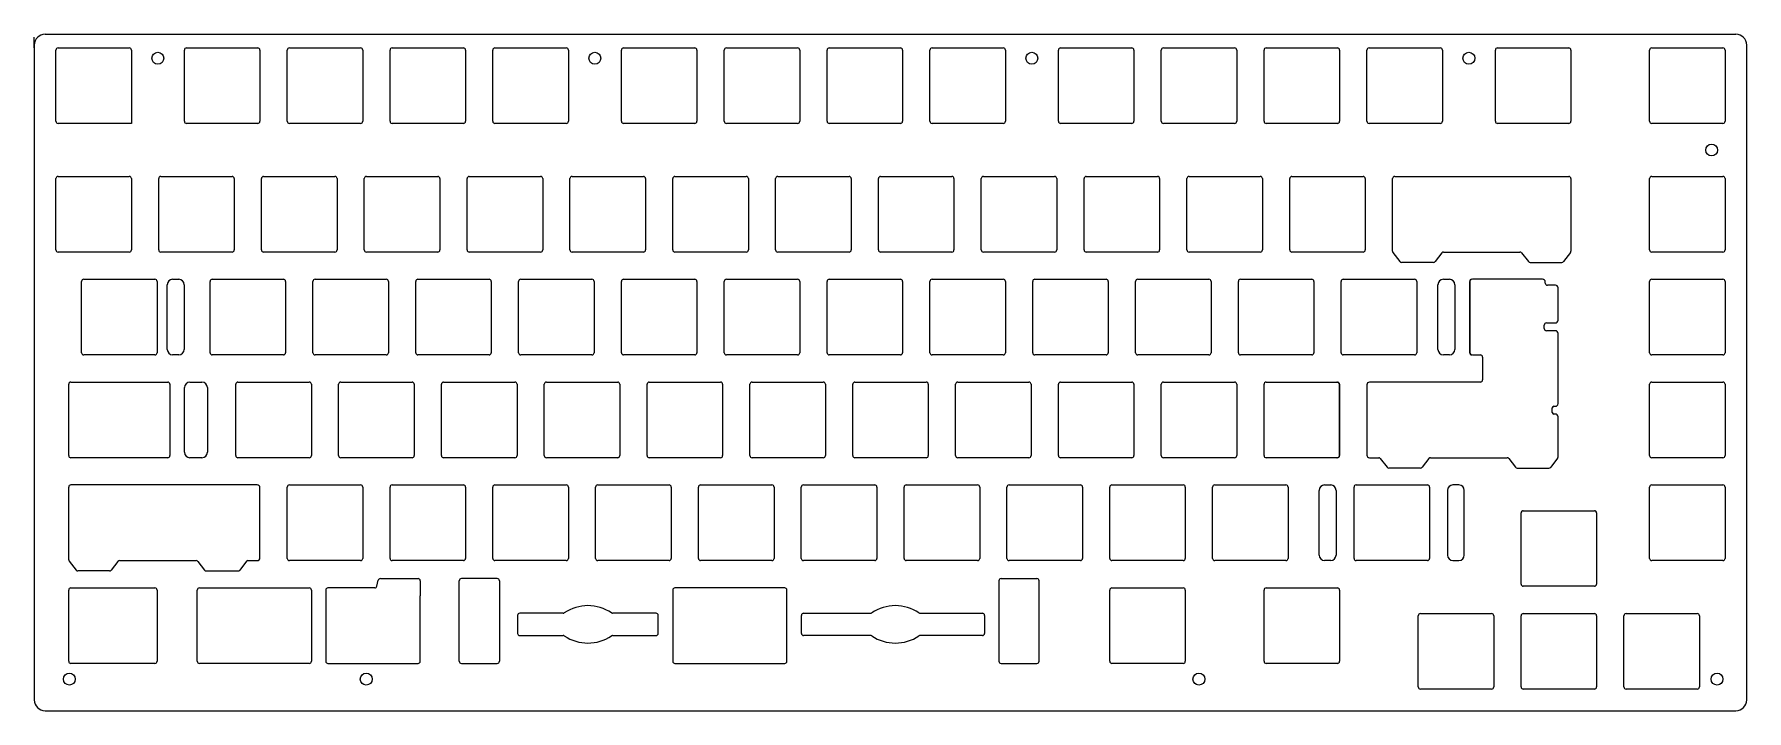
# Model space of a CAD drawing. Header units: millimetres. Extents: x 20 to 337, y 13 to 138.
import ezdxf

# ---------------------------------------------------------------- set-up
doc = ezdxf.new("R2010")
doc.units = ezdxf.units.MM
doc.header["$MEASUREMENT"] = 0

msp = doc.modelspace()

# ---------------------------------------------------------------- linework, layer by layer
for p, q in [((19.64, 135.59), (19.64, 137.59)), ((21.64, 138.12), (334.91, 138.12)), ((24.04, 135.59), (37.24, 135.59)), ((271.29, 97.92), (271.29, 111.38)), ((271.69, 111.78), (303.94, 111.78)), ((304.34, 111.38), (304.34, 97.92)), ((19.64, 104.78), (19.64, 14.82)), ((285.58, 92.23), (285.58, 79.23)), ((299.08, 92.73), (286.08, 92.73)), ((299.58, 92.04), (299.58, 92.23)), ((301.46, 91.64), (299.98, 91.64)), ((301.96, 85.14), (301.96, 91.14)), ((299.4, 83.6), (299.4, 84.24)), ((299.8, 84.64), (301.46, 84.64)), ((301.46, 83.2), (299.8, 83.2)), ((301.96, 69.7), (301.96, 82.7)), ((286.08, 78.73), (287.56, 78.73)), ((287.96, 78.33), (287.96, 74.08)), ((261.48, 60.18), (261.48, 73.18)), ((266.53, 73.18), (266.53, 60.18)), ((287.56, 73.68), (267.03, 73.68)), ((300.87, 68.06), (300.87, 68.9)), ((301.17, 69.2), (301.46, 69.2)), ((301.46, 67.76), (301.17, 67.76)), ((301.96, 59.82), (301.96, 67.26)), ((267.03, 59.68), (268.76, 59.68)), ((26.02, 40.76), (26.02, 54.23)), ((51.48, 54.63), (26.42, 54.63)), ((60.95, 54.63), (51.48, 54.63)), ((61.45, 41.13), (61.45, 54.13)), ((59.22, 40.63), (60.95, 40.63)), ((83.1, 35.88), (83.37, 37)), ((83.76, 37.3), (90.76, 37.3)), ((91.16, 36.9), (91.16, 34.11)), ((98.37, 21.98), (98.37, 36.9)), ((105.82, 36.9), (105.82, 21.98)), ((198.35, 36.9), (198.35, 21.98)), ((205.79, 21.98), (205.79, 36.9)), ((109.18, 30.48), (109.18, 27.15)), ((117.62, 30.88), (109.58, 30.88)), ((134.84, 30.88), (126.8, 30.88)), ((135.24, 27.15), (135.24, 30.48)), ((161.78, 27.15), (161.78, 30.48)), ((162.18, 30.88), (174.58, 30.88)), ((183.76, 30.88), (195.31, 30.88)), ((195.71, 30.48), (195.71, 27.15)), ((109.58, 26.75), (117.62, 26.75)), ((126.8, 26.75), (134.84, 26.75)), ((174.58, 26.75), (162.18, 26.75)), ((195.31, 26.75), (183.76, 26.75)), ((83.02, 21.58), (83.02, 21.58)), ((83.02, 21.58), (90.76, 21.58))]:
    msp.add_line(p, q)
at = {"linetype": 'Continuous'}
for p, q in [((19.64, 136.12), (19.64, 14.82)), ((19.64, 135.59), (19.64, 104.78)), ((336.91, 14.82), (336.91, 136.12)), ((336.91, 128.59), (336.91, 135.59)), ((336.91, 14.82), (336.91, 128.59)), ((21.64, 12.82), (334.91, 12.82)), ((21.64, 12.82), (334.91, 12.82))]:
    msp.add_line(p, q, dxfattribs=at)
at = {"color": 0}
for p, q in [((23.64, 121.99), (23.64, 135.19)), ((37.64, 135.19), (37.64, 121.59)), ((47.45, 121.99), (47.45, 135.19)), ((47.85, 135.59), (61.05, 135.59)), ((61.45, 135.19), (61.45, 121.99)), ((66.5, 121.99), (66.5, 135.19)), ((66.9, 135.59), (80.1, 135.59)), ((80.5, 135.19), (80.5, 121.99)), ((85.55, 121.99), (85.55, 135.19)), ((85.95, 135.59), (99.15, 135.59)), ((99.55, 135.19), (99.55, 121.99)), ((104.6, 121.99), (104.6, 135.19)), ((105, 135.59), (118.2, 135.59)), ((118.6, 135.19), (118.6, 121.99)), ((128.42, 121.99), (128.42, 135.19)), ((128.82, 135.59), (142.01, 135.59)), ((142.41, 135.19), (142.41, 121.99)), ((147.47, 121.99), (147.47, 135.19)), ((147.87, 135.59), (161.06, 135.59)), ((161.46, 135.19), (161.46, 121.99)), ((166.52, 121.99), (166.52, 135.19)), ((166.92, 135.59), (180.11, 135.59)), ((180.51, 135.19), (180.51, 121.99)), ((185.57, 121.99), (185.57, 135.19)), ((185.97, 135.59), (199.16, 135.59)), ((199.56, 135.19), (199.56, 121.99)), ((209.38, 121.99), (209.38, 135.19)), ((209.78, 135.59), (222.98, 135.59)), ((223.38, 135.19), (223.38, 121.99)), ((228.43, 121.99), (228.43, 135.19)), ((228.83, 135.59), (242.03, 135.59)), ((242.43, 135.19), (242.43, 121.99)), ((247.48, 121.99), (247.48, 135.19)), ((247.88, 135.59), (261.08, 135.59)), ((261.48, 135.19), (261.48, 121.99)), ((266.53, 121.99), (266.53, 135.19)), ((266.93, 135.59), (280.13, 135.59)), ((280.53, 135.19), (280.53, 121.99)), ((290.34, 121.99), (290.34, 135.19)), ((290.74, 135.59), (303.94, 135.59)), ((304.34, 135.19), (304.34, 121.99)), ((318.92, 121.99), (318.92, 135.19)), ((319.32, 135.59), (332.51, 135.59)), ((332.91, 135.19), (332.91, 121.99)), ((37.64, 121.59), (24.04, 121.59)), ((61.05, 121.59), (47.85, 121.59)), ((80.1, 121.59), (66.9, 121.59)), ((99.15, 121.59), (85.95, 121.59)), ((118.2, 121.59), (105, 121.59)), ((142.01, 121.59), (128.82, 121.59)), ((161.06, 121.59), (147.87, 121.59)), ((180.11, 121.59), (166.92, 121.59)), ((199.16, 121.59), (185.97, 121.59)), ((222.98, 121.59), (209.78, 121.59)), ((242.03, 121.59), (228.83, 121.59)), ((261.08, 121.59), (247.88, 121.59)), ((280.13, 121.59), (266.93, 121.59)), ((303.94, 121.59), (290.74, 121.59)), ((332.51, 121.59), (319.32, 121.59)), ((23.64, 98.18), (23.64, 111.38)), ((24.04, 111.78), (37.24, 111.78)), ((37.64, 111.38), (37.64, 98.18)), ((42.69, 98.18), (42.69, 111.38)), ((43.09, 111.78), (56.29, 111.78)), ((56.69, 111.38), (56.69, 98.18)), ((61.74, 98.18), (61.74, 111.38)), ((62.14, 111.78), (75.34, 111.78)), ((75.74, 111.38), (75.74, 98.18)), ((80.79, 98.18), (80.79, 111.38)), ((81.19, 111.78), (94.39, 111.78)), ((94.79, 111.38), (94.79, 98.18)), ((99.84, 98.18), (99.84, 111.38)), ((100.24, 111.78), (113.44, 111.78)), ((113.84, 111.38), (113.84, 98.18)), ((118.89, 98.18), (118.89, 111.38)), ((119.29, 111.78), (132.49, 111.78)), ((132.89, 111.38), (132.89, 98.18)), ((137.94, 98.18), (137.94, 111.38)), ((138.34, 111.78), (151.54, 111.78)), ((151.94, 111.38), (151.94, 98.18)), ((156.99, 98.18), (156.99, 111.38)), ((157.39, 111.78), (170.59, 111.78)), ((170.99, 111.38), (170.99, 98.18)), ((176.04, 98.18), (176.04, 111.38)), ((176.44, 111.78), (189.64, 111.78)), ((190.04, 111.38), (190.04, 98.18)), ((195.09, 98.18), (195.09, 111.38)), ((195.49, 111.78), (208.69, 111.78)), ((209.09, 111.38), (209.09, 98.18)), ((214.14, 98.18), (214.14, 111.38)), ((214.54, 111.78), (227.74, 111.78)), ((228.14, 111.38), (228.14, 98.18)), ((233.19, 98.18), (233.19, 111.38)), ((233.59, 111.78), (246.79, 111.78)), ((247.19, 111.38), (247.19, 98.18)), ((252.24, 98.18), (252.24, 111.38)), ((252.64, 111.78), (265.84, 111.78)), ((266.24, 111.38), (266.24, 98.18)), ((318.92, 98.18), (318.92, 111.38)), ((319.32, 111.78), (332.51, 111.78)), ((332.91, 111.38), (332.91, 98.18)), ((37.24, 97.78), (24.04, 97.78)), ((56.29, 97.78), (43.09, 97.78)), ((75.34, 97.78), (62.14, 97.78)), ((94.39, 97.78), (81.19, 97.78)), ((113.44, 97.78), (100.24, 97.78)), ((132.49, 97.78), (119.29, 97.78)), ((151.54, 97.78), (138.34, 97.78)), ((170.59, 97.78), (157.39, 97.78)), ((189.64, 97.78), (176.44, 97.78)), ((208.69, 97.78), (195.49, 97.78)), ((227.74, 97.78), (214.54, 97.78)), ((246.79, 97.78), (233.59, 97.78)), ((265.84, 97.78), (252.64, 97.78)), ((271.37, 97.67), (272.66, 96.01)), ((278.86, 95.86), (272.97, 95.86)), ((280.42, 97.62), (279.17, 96.01)), ((280.74, 97.78), (294.89, 97.78)), ((295.21, 97.62), (296.46, 96.01)), ((296.77, 95.86), (302.66, 95.86)), ((304.26, 97.67), (302.97, 96.01)), ((332.51, 97.78), (319.32, 97.78)), ((28.4, 79.13), (28.4, 92.33)), ((28.8, 92.73), (42, 92.73)), ((42.4, 92.33), (42.4, 79.13)), ((45.28, 92.73), (46.42, 92.73)), ((52.22, 79.13), (52.22, 92.33)), ((52.62, 92.73), (65.81, 92.73)), ((66.21, 92.33), (66.21, 79.13)), ((71.27, 79.13), (71.27, 92.33)), ((71.67, 92.73), (84.86, 92.73)), ((85.26, 92.33), (85.26, 79.13)), ((90.32, 79.13), (90.32, 92.33)), ((90.72, 92.73), (103.91, 92.73)), ((104.31, 92.33), (104.31, 79.13)), ((109.37, 79.13), (109.37, 92.33)), ((109.77, 92.73), (122.96, 92.73)), ((123.36, 92.33), (123.36, 79.13)), ((128.42, 79.13), (128.42, 92.33)), ((128.82, 92.73), (142.01, 92.73)), ((142.41, 92.33), (142.41, 79.13)), ((147.47, 79.13), (147.47, 92.33)), ((147.87, 92.73), (161.06, 92.73)), ((161.46, 92.33), (161.46, 79.13)), ((166.52, 79.13), (166.52, 92.33)), ((166.92, 92.73), (180.11, 92.73)), ((180.51, 92.33), (180.51, 79.13)), ((185.57, 79.13), (185.57, 92.33)), ((185.97, 92.73), (199.16, 92.73)), ((199.56, 92.33), (199.56, 79.13)), ((204.62, 79.13), (204.62, 92.33)), ((205.02, 92.73), (218.21, 92.73)), ((218.61, 92.33), (218.61, 79.13)), ((223.67, 79.13), (223.67, 92.33)), ((224.07, 92.73), (237.26, 92.73)), ((237.66, 92.33), (237.66, 79.13)), ((242.72, 79.13), (242.72, 92.33)), ((243.12, 92.73), (256.31, 92.73)), ((256.71, 92.33), (256.71, 79.13)), ((261.77, 79.13), (261.77, 92.33)), ((262.17, 92.73), (275.36, 92.73)), ((275.76, 92.33), (275.76, 79.13)), ((280.71, 92.73), (281.84, 92.73)), ((285.58, 79.13), (285.58, 92.33)), ((318.92, 79.13), (318.92, 92.33)), ((319.32, 92.73), (332.51, 92.73)), ((332.91, 92.33), (332.91, 79.13)), ((44.28, 79.73), (44.28, 91.73)), ((47.42, 91.73), (47.42, 79.73)), ((279.71, 79.73), (279.71, 91.73)), ((282.84, 91.73), (282.84, 79.73)), ((42, 78.73), (28.8, 78.73)), ((46.42, 78.73), (45.28, 78.73)), ((65.81, 78.73), (52.62, 78.73)), ((84.86, 78.73), (71.67, 78.73)), ((103.91, 78.73), (90.72, 78.73)), ((122.96, 78.73), (109.77, 78.73)), ((142.01, 78.73), (128.82, 78.73)), ((161.06, 78.73), (147.87, 78.73)), ((180.11, 78.73), (166.92, 78.73)), ((199.16, 78.73), (185.97, 78.73)), ((218.21, 78.73), (205.02, 78.73)), ((237.26, 78.73), (224.07, 78.73)), ((256.31, 78.73), (243.12, 78.73)), ((275.36, 78.73), (262.17, 78.73)), ((281.84, 78.73), (280.71, 78.73)), ((332.51, 78.73), (319.32, 78.73)), ((26.02, 60.08), (26.02, 73.28)), ((26.42, 73.68), (44.38, 73.68)), ((44.78, 73.28), (44.78, 60.08)), ((48.47, 73.68), (50.71, 73.68)), ((56.98, 60.08), (56.98, 73.28)), ((57.38, 73.68), (70.58, 73.68)), ((70.98, 73.28), (70.98, 60.08)), ((76.03, 60.08), (76.03, 73.28)), ((76.43, 73.68), (89.63, 73.68)), ((90.03, 73.28), (90.03, 60.08)), ((95.08, 60.08), (95.08, 73.28)), ((95.48, 73.68), (108.68, 73.68)), ((109.08, 73.28), (109.08, 60.08)), ((114.13, 60.08), (114.13, 73.28)), ((114.53, 73.68), (127.73, 73.68)), ((128.13, 73.28), (128.13, 60.08)), ((133.18, 60.08), (133.18, 73.28)), ((133.58, 73.68), (146.78, 73.68)), ((147.18, 73.28), (147.18, 60.08)), ((152.23, 60.08), (152.23, 73.28)), ((152.63, 73.68), (165.83, 73.68)), ((166.23, 73.28), (166.23, 60.08)), ((171.28, 60.08), (171.28, 73.28)), ((171.68, 73.68), (184.88, 73.68)), ((185.28, 73.28), (185.28, 60.08)), ((190.33, 60.08), (190.33, 73.28)), ((190.73, 73.68), (203.93, 73.68)), ((204.33, 73.28), (204.33, 60.08)), ((209.38, 60.08), (209.38, 73.28)), ((209.78, 73.68), (222.98, 73.68)), ((223.38, 73.28), (223.38, 60.08)), ((228.43, 60.08), (228.43, 73.28)), ((228.83, 73.68), (242.03, 73.68)), ((242.43, 73.28), (242.43, 60.08)), ((247.48, 60.08), (247.48, 73.28)), ((247.88, 73.68), (261.08, 73.68)), ((261.48, 73.28), (261.48, 60.08)), ((318.92, 60.08), (318.92, 73.28)), ((319.32, 73.68), (332.51, 73.68)), ((332.91, 73.28), (332.91, 60.08)), ((47.47, 60.68), (47.47, 72.68)), ((51.71, 72.68), (51.71, 60.68)), ((44.38, 59.68), (26.42, 59.68)), ((50.71, 59.68), (48.47, 59.68)), ((70.58, 59.68), (57.38, 59.68)), ((89.63, 59.68), (76.43, 59.68)), ((108.68, 59.68), (95.48, 59.68)), ((127.73, 59.68), (114.53, 59.68)), ((146.78, 59.68), (133.58, 59.68)), ((165.83, 59.68), (152.63, 59.68)), ((184.88, 59.68), (171.68, 59.68)), ((203.93, 59.68), (190.73, 59.68)), ((222.98, 59.68), (209.78, 59.68)), ((242.03, 59.68), (228.83, 59.68)), ((261.08, 59.68), (247.88, 59.68)), ((269, 59.56), (270.27, 57.91)), ((276.47, 57.76), (270.59, 57.76)), ((278.04, 59.52), (276.79, 57.91)), ((278.35, 59.68), (292.51, 59.68)), ((292.83, 59.52), (294.07, 57.91)), ((294.39, 57.76), (300.27, 57.76)), ((301.87, 59.57), (300.59, 57.91)), ((332.51, 59.68), (319.32, 59.68)), ((66.5, 41.03), (66.5, 54.23)), ((66.9, 54.63), (80.1, 54.63)), ((80.5, 54.23), (80.5, 41.03)), ((85.55, 41.03), (85.55, 54.23)), ((85.95, 54.63), (99.15, 54.63)), ((99.55, 54.23), (99.55, 41.03)), ((104.6, 41.03), (104.6, 54.23)), ((105, 54.63), (118.2, 54.63)), ((118.6, 54.23), (118.6, 41.03)), ((123.65, 41.03), (123.65, 54.23)), ((124.05, 54.63), (137.25, 54.63)), ((137.65, 54.23), (137.65, 41.03)), ((142.7, 41.03), (142.7, 54.23)), ((143.1, 54.63), (156.3, 54.63)), ((156.7, 54.23), (156.7, 41.03)), ((161.75, 41.03), (161.75, 54.23)), ((162.15, 54.63), (175.35, 54.63)), ((175.75, 54.23), (175.75, 41.03)), ((180.8, 41.03), (180.8, 54.23)), ((181.2, 54.63), (194.4, 54.63)), ((194.8, 54.23), (194.8, 41.03)), ((199.85, 41.03), (199.85, 54.23)), ((200.25, 54.63), (213.45, 54.63)), ((213.85, 54.23), (213.85, 41.03)), ((218.9, 41.03), (218.9, 54.23)), ((219.3, 54.63), (232.5, 54.63)), ((232.9, 54.23), (232.9, 41.03)), ((237.95, 41.03), (237.95, 54.23)), ((238.35, 54.63), (251.55, 54.63)), ((251.95, 54.23), (251.95, 41.03)), ((258.7, 54.63), (259.83, 54.63)), ((264.15, 41.03), (264.15, 54.23)), ((264.55, 54.63), (277.75, 54.63)), ((278.15, 54.23), (278.15, 41.03)), ((283.59, 54.63), (282.46, 54.63)), ((318.92, 41.03), (318.92, 54.23)), ((319.32, 54.63), (332.51, 54.63)), ((332.91, 54.23), (332.91, 41.03)), ((257.7, 41.63), (257.7, 53.63)), ((260.83, 53.63), (260.83, 41.63)), ((281.46, 53.63), (281.46, 41.63)), ((284.59, 41.63), (284.59, 53.63)), ((295.1, 36.27), (295.1, 49.47)), ((295.5, 49.87), (308.7, 49.87)), ((309.1, 49.47), (309.1, 36.27)), ((26.1, 40.52), (27.39, 38.86)), ((33.59, 38.71), (27.7, 38.71)), ((35.15, 40.47), (33.9, 38.86)), ((35.47, 40.63), (49.62, 40.63)), ((49.94, 40.47), (51.19, 38.86)), ((51.5, 38.71), (57.39, 38.71)), ((58.98, 40.51), (57.7, 38.86)), ((80.1, 40.63), (66.9, 40.63)), ((99.15, 40.63), (85.95, 40.63)), ((118.2, 40.63), (105, 40.63)), ((137.25, 40.63), (124.05, 40.63)), ((156.3, 40.63), (143.1, 40.63)), ((175.35, 40.63), (162.15, 40.63)), ((194.4, 40.63), (181.2, 40.63)), ((213.45, 40.63), (200.25, 40.63)), ((232.5, 40.63), (219.3, 40.63)), ((251.55, 40.63), (238.35, 40.63)), ((259.83, 40.63), (258.7, 40.63)), ((277.75, 40.63), (264.55, 40.63)), ((282.46, 40.63), (283.59, 40.63)), ((332.51, 40.63), (319.32, 40.63)), ((26.02, 21.98), (26.02, 35.18)), ((26.42, 35.58), (42, 35.58)), ((42.4, 35.18), (42.4, 21.98)), ((49.83, 21.98), (49.83, 35.18)), ((50.23, 35.58), (70.58, 35.58)), ((70.98, 35.18), (70.98, 21.98)), ((73.65, 35.18), (73.65, 21.98)), ((82.71, 35.58), (74.05, 35.58)), ((105.42, 37.3), (98.77, 37.3)), ((137.94, 35.18), (137.94, 21.98)), ((158.68, 35.58), (138.34, 35.58)), ((159.08, 21.98), (159.08, 35.18)), ((198.75, 37.3), (205.39, 37.3)), ((218.9, 21.98), (218.9, 35.18)), ((219.3, 35.58), (232.5, 35.58)), ((232.9, 35.18), (232.9, 21.98)), ((247.48, 21.98), (247.48, 35.18)), ((247.88, 35.58), (261.08, 35.58)), ((261.48, 35.18), (261.48, 21.98)), ((308.7, 35.87), (295.5, 35.87)), ((91.16, 21.98), (91.16, 34.11)), ((276.05, 17.22), (276.05, 30.42)), ((276.45, 30.82), (289.65, 30.82)), ((290.05, 30.42), (290.05, 17.22)), ((295.1, 17.22), (295.1, 30.42)), ((295.5, 30.82), (308.7, 30.82)), ((309.1, 30.42), (309.1, 17.22)), ((314.15, 17.22), (314.15, 30.42)), ((314.55, 30.82), (327.75, 30.82)), ((328.15, 30.42), (328.15, 17.22)), ((42, 21.58), (26.42, 21.58)), ((70.58, 21.58), (50.23, 21.58)), ((74.05, 21.58), (83.02, 21.58)), ((98.77, 21.58), (105.42, 21.58)), ((138.34, 21.58), (158.68, 21.58)), ((198.75, 21.58), (205.39, 21.58)), ((232.5, 21.58), (219.3, 21.58)), ((261.08, 21.58), (247.88, 21.58)), ((289.65, 16.82), (276.45, 16.82)), ((308.7, 16.82), (295.5, 16.82)), ((327.75, 16.82), (314.55, 16.82))]:
    msp.add_line(p, q, dxfattribs=at)
for centre in [(42.54, 133.67), (123.5, 133.67), (204.46, 133.67), (285.43, 133.67), (330.41, 116.67), (26.14, 18.67), (81.14, 18.67), (235.41, 18.67), (331.41, 18.67)]:
    msp.add_circle(centre, 1.1)
for centre, radius, start, end in [((21.64, 136.12), 2, 90, 180), ((334.91, 136.12), 2, 0, 90), ((24.04, 135.19), 0.4, 90, 180), ((37.24, 135.19), 0.4, 0, 90), ((271.69, 111.38), 0.4, 90, 180), ((303.94, 111.38), 0.4, 0, 90), ((271.69, 97.92), 0.4, 180, 217.7546), ((303.94, 97.92), 0.4, 322.2454, 0), ((286.08, 92.23), 0.5, 90, 180), ((299.08, 92.23), 0.5, 0, 90), ((299.98, 92.04), 0.4, 180, 270), ((301.46, 91.14), 0.5, 0, 90), ((299.8, 84.24), 0.4, 90, 180), ((299.8, 83.6), 0.4, 180, 270), ((301.46, 85.14), 0.5, 270, 0), ((301.46, 82.7), 0.5, 0, 90), ((286.08, 79.23), 0.5, 180, 270), ((287.56, 78.33), 0.4, 0, 90), ((260.98, 73.18), 0.5, 0, 90), ((267.03, 73.18), 0.5, 90, 180), ((287.56, 74.08), 0.4, 270.0012, 0), ((301.17, 68.9), 0.3, 90, 180), ((301.17, 68.06), 0.3, 180, 270), ((301.46, 69.7), 0.5, 270, 0), ((301.46, 67.26), 0.5, 0, 90), ((260.98, 60.18), 0.5, 270, 0), ((267.03, 60.18), 0.5, 180, 270), ((268.76, 59.38), 0.3, 37.7546, 90), ((301.56, 59.82), 0.4, 322.2454, 0), ((26.42, 54.23), 0.4, 90, 180), ((60.95, 54.13), 0.5, 0, 90), ((26.42, 40.76), 0.4, 180, 217.7546), ((59.22, 40.33), 0.3, 90, 142.2454), ((60.95, 41.13), 0.5, 270, 0), ((82.71, 35.98), 0.4, 270, 346.221), ((83.76, 36.9), 0.4, 90, 166.221), ((90.76, 36.9), 0.4, 0, 90), ((98.77, 36.9), 0.4, 90, 180), ((105.42, 36.9), 0.4, 0, 90), ((198.75, 36.9), 0.4, 90, 180), ((205.39, 36.9), 0.4, 0, 90), ((122.21, 24.47), 7.81, 56.0303, 123.9697), ((179.17, 24.47), 7.81, 56.0303, 123.9697), ((109.58, 30.48), 0.4, 90, 180), ((117.62, 31.28), 0.4, 270, 303.9697), ((126.8, 31.28), 0.4, 236.0303, 270), ((134.84, 30.48), 0.4, 0, 90), ((162.18, 30.48), 0.4, 90, 180), ((174.58, 31.28), 0.4, 270, 303.9697), ((183.76, 31.28), 0.4, 236.0303, 270), ((195.31, 30.48), 0.4, 0, 90), ((109.58, 27.15), 0.4, 180, 270), ((117.62, 26.35), 0.4, 56.0303, 90), ((122.21, 33.16), 7.81, 236.0303, 303.9697), ((126.8, 26.35), 0.4, 90, 123.9697), ((134.84, 27.15), 0.4, 270, 0), ((162.18, 27.15), 0.4, 180, 270), ((174.58, 26.35), 0.4, 56.0303, 90), ((179.17, 33.16), 7.81, 236.0303, 303.9697), ((183.76, 26.35), 0.4, 90, 123.9697), ((195.31, 27.15), 0.4, 270, 0), ((90.76, 21.98), 0.4, 270, 0), ((98.77, 21.98), 0.4, 180, 270), ((105.42, 21.98), 0.4, 270, 0), ((198.75, 21.98), 0.4, 180, 270), ((205.39, 21.98), 0.4, 270, 0)]:
    msp.add_arc(centre, radius, start, end)
for centre, radius, start, end in [((47.85, 135.19), 0.4, 90, 180), ((61.05, 135.19), 0.4, 0, 90), ((66.9, 135.19), 0.4, 90, 180), ((80.1, 135.19), 0.4, 0, 90), ((85.95, 135.19), 0.4, 90, 180), ((99.15, 135.19), 0.4, 0, 90), ((105, 135.19), 0.4, 90, 180), ((118.2, 135.19), 0.4, 0, 90), ((128.82, 135.19), 0.4, 90, 180), ((142.01, 135.19), 0.4, 0, 90), ((147.87, 135.19), 0.4, 90, 180), ((161.06, 135.19), 0.4, 0, 90), ((166.92, 135.19), 0.4, 90, 180), ((180.11, 135.19), 0.4, 0, 90), ((185.97, 135.19), 0.4, 90, 180), ((199.16, 135.19), 0.4, 0, 90), ((209.78, 135.19), 0.4, 90, 180), ((222.98, 135.19), 0.4, 0, 90), ((228.83, 135.19), 0.4, 90, 180), ((242.03, 135.19), 0.4, 0, 90), ((247.88, 135.19), 0.4, 90, 180), ((261.08, 135.19), 0.4, 0, 90), ((266.93, 135.19), 0.4, 90, 180), ((280.13, 135.19), 0.4, 0, 90), ((290.74, 135.19), 0.4, 90, 180), ((303.94, 135.19), 0.4, 0, 90), ((319.32, 135.19), 0.4, 90, 180), ((332.51, 135.19), 0.4, 0, 90), ((24.04, 121.99), 0.4, 180, 270), ((47.85, 121.99), 0.4, 180, 270), ((61.05, 121.99), 0.4, 270, 0), ((66.9, 121.99), 0.4, 180, 270), ((80.1, 121.99), 0.4, 270, 0), ((85.95, 121.99), 0.4, 180, 270), ((99.15, 121.99), 0.4, 270, 0), ((105, 121.99), 0.4, 180, 270), ((118.2, 121.99), 0.4, 270, 0), ((128.82, 121.99), 0.4, 180, 270), ((142.01, 121.99), 0.4, 270, 0), ((147.87, 121.99), 0.4, 180, 270), ((161.06, 121.99), 0.4, 270, 0), ((166.92, 121.99), 0.4, 180, 270), ((180.11, 121.99), 0.4, 270, 0), ((185.97, 121.99), 0.4, 180, 270), ((199.16, 121.99), 0.4, 270, 0), ((209.78, 121.99), 0.4, 180, 270), ((222.98, 121.99), 0.4, 270, 0), ((228.83, 121.99), 0.4, 180, 270), ((242.03, 121.99), 0.4, 270, 0), ((247.88, 121.99), 0.4, 180, 270), ((261.08, 121.99), 0.4, 270, 0), ((266.93, 121.99), 0.4, 180, 270), ((280.13, 121.99), 0.4, 270, 0), ((290.74, 121.99), 0.4, 180, 270), ((303.94, 121.99), 0.4, 270, 0), ((319.32, 121.99), 0.4, 180, 270), ((332.51, 121.99), 0.4, 270, 0), ((24.04, 111.38), 0.4, 90, 180), ((37.24, 111.38), 0.4, 0, 90), ((43.09, 111.38), 0.4, 90, 180), ((56.29, 111.38), 0.4, 0, 90), ((62.14, 111.38), 0.4, 90, 180), ((75.34, 111.38), 0.4, 0, 90), ((81.19, 111.38), 0.4, 90, 180), ((94.39, 111.38), 0.4, 0, 90), ((100.24, 111.38), 0.4, 90, 180), ((113.44, 111.38), 0.4, 0, 90), ((119.29, 111.38), 0.4, 90, 180), ((132.49, 111.38), 0.4, 0, 90), ((138.34, 111.38), 0.4, 90, 180), ((151.54, 111.38), 0.4, 0, 90), ((157.39, 111.38), 0.4, 90, 180), ((170.59, 111.38), 0.4, 0, 90), ((176.44, 111.38), 0.4, 90, 180), ((189.64, 111.38), 0.4, 0, 90), ((195.49, 111.38), 0.4, 90, 180), ((208.69, 111.38), 0.4, 0, 90), ((214.54, 111.38), 0.4, 90, 180), ((227.74, 111.38), 0.4, 0, 90), ((233.59, 111.38), 0.4, 90, 180), ((246.79, 111.38), 0.4, 0, 90), ((252.64, 111.38), 0.4, 90, 180), ((265.84, 111.38), 0.4, 0, 90), ((319.32, 111.38), 0.4, 90, 180), ((332.51, 111.38), 0.4, 0, 90), ((24.04, 98.18), 0.4, 180, 270), ((37.24, 98.18), 0.4, 270, 0), ((43.09, 98.18), 0.4, 180, 270), ((56.29, 98.18), 0.4, 270, 0), ((62.14, 98.18), 0.4, 180, 270), ((75.34, 98.18), 0.4, 270, 0), ((81.19, 98.18), 0.4, 180, 270), ((94.39, 98.18), 0.4, 270, 0), ((100.24, 98.18), 0.4, 180, 270), ((113.44, 98.18), 0.4, 270, 0), ((119.29, 98.18), 0.4, 180, 270), ((132.49, 98.18), 0.4, 270, 0), ((138.34, 98.18), 0.4, 180, 270), ((151.54, 98.18), 0.4, 270, 0), ((157.39, 98.18), 0.4, 180, 270), ((170.59, 98.18), 0.4, 270, 0), ((176.44, 98.18), 0.4, 180, 270), ((189.64, 98.18), 0.4, 270, 0), ((195.49, 98.18), 0.4, 180, 270), ((208.69, 98.18), 0.4, 270, 0), ((214.54, 98.18), 0.4, 180, 270), ((227.74, 98.18), 0.4, 270, 0), ((233.59, 98.18), 0.4, 180, 270), ((246.79, 98.18), 0.4, 270, 0), ((252.64, 98.18), 0.4, 180, 270), ((265.84, 98.18), 0.4, 270, 0), ((272.97, 96.26), 0.4, 217.7546, 270), ((278.86, 96.26), 0.4, 270, 322.2454), ((280.74, 97.38), 0.4, 90, 142.2454), ((294.89, 97.38), 0.4, 37.7546, 90), ((296.77, 96.26), 0.4, 217.7546, 270), ((302.66, 96.26), 0.4, 270, 322.2454), ((319.32, 98.18), 0.4, 180, 270), ((332.51, 98.18), 0.4, 270, 0), ((28.8, 92.33), 0.4, 90, 180), ((42, 92.33), 0.4, 0, 90), ((45.28, 91.73), 1, 90, 180), ((46.42, 91.73), 1, 0, 90), ((52.62, 92.33), 0.4, 90, 180), ((65.81, 92.33), 0.4, 0, 90), ((71.67, 92.33), 0.4, 90, 180), ((84.86, 92.33), 0.4, 0, 90), ((90.72, 92.33), 0.4, 90, 180), ((103.91, 92.33), 0.4, 0, 90), ((109.77, 92.33), 0.4, 90, 180), ((122.96, 92.33), 0.4, 0, 90), ((128.82, 92.33), 0.4, 90, 180), ((142.01, 92.33), 0.4, 0, 90), ((147.87, 92.33), 0.4, 90, 180), ((161.06, 92.33), 0.4, 0, 90), ((166.92, 92.33), 0.4, 90, 180), ((180.11, 92.33), 0.4, 0, 90), ((185.97, 92.33), 0.4, 90, 180), ((199.16, 92.33), 0.4, 0, 90), ((205.02, 92.33), 0.4, 90, 180), ((218.21, 92.33), 0.4, 0, 90), ((224.07, 92.33), 0.4, 90, 180), ((237.26, 92.33), 0.4, 0, 90), ((243.12, 92.33), 0.4, 90, 180), ((256.31, 92.33), 0.4, 0, 90), ((262.17, 92.33), 0.4, 90, 180), ((275.36, 92.33), 0.4, 0, 90), ((280.71, 91.73), 1, 90, 180), ((281.84, 91.73), 1, 0, 90), ((285.98, 92.33), 0.4, 90, 180), ((319.32, 92.33), 0.4, 90, 180), ((332.51, 92.33), 0.4, 0, 90), ((45.28, 79.73), 1, 180, 270), ((46.42, 79.73), 1, 270, 0), ((280.71, 79.73), 1, 180, 270), ((281.84, 79.73), 1, 270, 0), ((28.8, 79.13), 0.4, 180, 270), ((42, 79.13), 0.4, 270, 0), ((52.62, 79.13), 0.4, 180, 270), ((65.81, 79.13), 0.4, 270, 0), ((71.67, 79.13), 0.4, 180, 270), ((84.86, 79.13), 0.4, 270, 0), ((90.72, 79.13), 0.4, 180, 270), ((103.91, 79.13), 0.4, 270, 0), ((109.77, 79.13), 0.4, 180, 270), ((122.96, 79.13), 0.4, 270, 0), ((128.82, 79.13), 0.4, 180, 270), ((142.01, 79.13), 0.4, 270, 0), ((147.87, 79.13), 0.4, 180, 270), ((161.06, 79.13), 0.4, 270, 0), ((166.92, 79.13), 0.4, 180, 270), ((180.11, 79.13), 0.4, 270, 0), ((185.97, 79.13), 0.4, 180, 270), ((199.16, 79.13), 0.4, 270, 0), ((205.02, 79.13), 0.4, 180, 270), ((218.21, 79.13), 0.4, 270, 0), ((224.07, 79.13), 0.4, 180, 270), ((237.26, 79.13), 0.4, 270, 0), ((243.12, 79.13), 0.4, 180, 270), ((256.31, 79.13), 0.4, 270, 0), ((262.17, 79.13), 0.4, 180, 270), ((275.36, 79.13), 0.4, 270, 0), ((285.98, 79.13), 0.4, 180, 270), ((319.32, 79.13), 0.4, 180, 270), ((332.51, 79.13), 0.4, 270, 0), ((26.42, 73.28), 0.4, 90, 180), ((44.38, 73.28), 0.4, 0, 90), ((48.47, 72.68), 1, 90, 180), ((50.71, 72.68), 1, 0, 90), ((57.38, 73.28), 0.4, 90, 180), ((70.58, 73.28), 0.4, 0, 90), ((76.43, 73.28), 0.4, 90, 180), ((89.63, 73.28), 0.4, 0, 90), ((95.48, 73.28), 0.4, 90, 180), ((108.68, 73.28), 0.4, 0, 90), ((114.53, 73.28), 0.4, 90, 180), ((127.73, 73.28), 0.4, 0, 90), ((133.58, 73.28), 0.4, 90, 180), ((146.78, 73.28), 0.4, 0, 90), ((152.63, 73.28), 0.4, 90, 180), ((165.83, 73.28), 0.4, 0, 90), ((171.68, 73.28), 0.4, 90, 180), ((184.88, 73.28), 0.4, 0, 90), ((190.73, 73.28), 0.4, 90, 180), ((203.93, 73.28), 0.4, 0, 90), ((209.78, 73.28), 0.4, 90, 180), ((222.98, 73.28), 0.4, 0, 90), ((228.83, 73.28), 0.4, 90, 180), ((242.03, 73.28), 0.4, 0, 90), ((247.88, 73.28), 0.4, 90, 180), ((261.08, 73.28), 0.4, 0, 90), ((319.32, 73.28), 0.4, 90, 180), ((332.51, 73.28), 0.4, 0, 90), ((48.47, 60.68), 1, 180, 270), ((50.71, 60.68), 1, 270, 0), ((26.42, 60.08), 0.4, 180, 270), ((44.38, 60.08), 0.4, 270, 0), ((57.38, 60.08), 0.4, 180, 270), ((70.58, 60.08), 0.4, 270, 0), ((76.43, 60.08), 0.4, 180, 270), ((89.63, 60.08), 0.4, 270, 0), ((95.48, 60.08), 0.4, 180, 270), ((108.68, 60.08), 0.4, 270, 0), ((114.53, 60.08), 0.4, 180, 270), ((127.73, 60.08), 0.4, 270, 0), ((133.58, 60.08), 0.4, 180, 270), ((146.78, 60.08), 0.4, 270, 0), ((152.63, 60.08), 0.4, 180, 270), ((165.83, 60.08), 0.4, 270, 0), ((171.68, 60.08), 0.4, 180, 270), ((184.88, 60.08), 0.4, 270, 0), ((190.73, 60.08), 0.4, 180, 270), ((203.93, 60.08), 0.4, 270, 0), ((209.78, 60.08), 0.4, 180, 270), ((222.98, 60.08), 0.4, 270, 0), ((228.83, 60.08), 0.4, 180, 270), ((242.03, 60.08), 0.4, 270, 0), ((247.88, 60.08), 0.4, 180, 270), ((261.08, 60.08), 0.4, 270, 0), ((270.59, 58.16), 0.4, 217.7546, 270), ((276.47, 58.16), 0.4, 270, 322.2454), ((278.35, 59.28), 0.4, 90, 142.2454), ((292.51, 59.28), 0.4, 37.7546, 90), ((294.39, 58.16), 0.4, 217.7546, 270), ((300.27, 58.16), 0.4, 270, 322.2454), ((319.32, 60.08), 0.4, 180, 270), ((332.51, 60.08), 0.4, 270, 0), ((66.9, 54.23), 0.4, 90, 180), ((80.1, 54.23), 0.4, 0, 90), ((85.95, 54.23), 0.4, 90, 180), ((99.15, 54.23), 0.4, 0, 90), ((105, 54.23), 0.4, 90, 180), ((118.2, 54.23), 0.4, 0, 90), ((124.05, 54.23), 0.4, 90, 180), ((137.25, 54.23), 0.4, 0, 90), ((143.1, 54.23), 0.4, 90, 180), ((156.3, 54.23), 0.4, 0, 90), ((162.15, 54.23), 0.4, 90, 180), ((175.35, 54.23), 0.4, 0, 90), ((181.2, 54.23), 0.4, 90, 180), ((194.4, 54.23), 0.4, 0, 90), ((200.25, 54.23), 0.4, 90, 180), ((213.45, 54.23), 0.4, 0, 90), ((219.3, 54.23), 0.4, 90, 180), ((232.5, 54.23), 0.4, 0, 90), ((238.35, 54.23), 0.4, 90, 180), ((251.55, 54.23), 0.4, 0, 90), ((258.7, 53.63), 1, 90, 180), ((259.83, 53.63), 1, 0, 90), ((264.55, 54.23), 0.4, 90, 180), ((277.75, 54.23), 0.4, 0, 90), ((282.46, 53.63), 1, 90, 180), ((283.59, 53.63), 1, 0, 90), ((319.32, 54.23), 0.4, 90, 180), ((332.51, 54.23), 0.4, 0, 90), ((295.5, 49.47), 0.4, 90, 180), ((308.7, 49.47), 0.4, 0, 90), ((258.7, 41.63), 1, 180, 270), ((259.83, 41.63), 1, 270, 0), ((282.46, 41.63), 1, 180, 270), ((283.59, 41.63), 1, 270, 0), ((27.7, 39.11), 0.4, 217.7546, 270), ((33.59, 39.11), 0.4, 270, 322.2454), ((35.47, 40.23), 0.4, 90, 142.2454), ((49.62, 40.23), 0.4, 37.7546, 90), ((51.5, 39.11), 0.4, 217.7546, 270), ((57.39, 39.11), 0.4, 270, 322.2454), ((66.9, 41.03), 0.4, 180, 270), ((80.1, 41.03), 0.4, 270, 0), ((85.95, 41.03), 0.4, 180, 270), ((99.15, 41.03), 0.4, 270, 0), ((105, 41.03), 0.4, 180, 270), ((118.2, 41.03), 0.4, 270, 0), ((124.05, 41.03), 0.4, 180, 270), ((137.25, 41.03), 0.4, 270, 0), ((143.1, 41.03), 0.4, 180, 270), ((156.3, 41.03), 0.4, 270, 0), ((162.15, 41.03), 0.4, 180, 270), ((175.35, 41.03), 0.4, 270, 0), ((181.2, 41.03), 0.4, 180, 270), ((194.4, 41.03), 0.4, 270, 0), ((200.25, 41.03), 0.4, 180, 270), ((213.45, 41.03), 0.4, 270, 0), ((219.3, 41.03), 0.4, 180, 270), ((232.5, 41.03), 0.4, 270, 0), ((238.35, 41.03), 0.4, 180, 270), ((251.55, 41.03), 0.4, 270, 0), ((264.55, 41.03), 0.4, 180, 270), ((277.75, 41.03), 0.4, 270, 0), ((319.32, 41.03), 0.4, 180, 270), ((332.51, 41.03), 0.4, 270, 0), ((26.42, 35.18), 0.4, 90, 180), ((42, 35.18), 0.4, 0, 90), ((50.23, 35.18), 0.4, 90, 180), ((70.58, 35.18), 0.4, 0, 90), ((74.05, 35.18), 0.4, 90, 180), ((138.34, 35.18), 0.4, 90, 180), ((158.68, 35.18), 0.4, 0, 90), ((219.3, 35.18), 0.4, 90, 180), ((232.5, 35.18), 0.4, 0, 90), ((247.88, 35.18), 0.4, 90, 180), ((261.08, 35.18), 0.4, 0, 90), ((295.5, 36.27), 0.4, 180, 270), ((308.7, 36.27), 0.4, 270, 0), ((276.45, 30.42), 0.4, 90, 180), ((289.65, 30.42), 0.4, 0, 90), ((295.5, 30.42), 0.4, 90, 180), ((308.7, 30.42), 0.4, 0, 90), ((314.55, 30.42), 0.4, 90, 180), ((327.75, 30.42), 0.4, 0, 90), ((26.42, 21.98), 0.4, 180, 270), ((42, 21.98), 0.4, 270, 0), ((50.23, 21.98), 0.4, 180, 270), ((70.58, 21.98), 0.4, 270, 0), ((74.05, 21.98), 0.4, 180, 270), ((138.34, 21.98), 0.4, 180, 270), ((158.68, 21.98), 0.4, 270, 0), ((219.3, 21.98), 0.4, 180, 270), ((232.5, 21.98), 0.4, 270, 0), ((247.88, 21.98), 0.4, 180, 270), ((261.08, 21.98), 0.4, 270, 0), ((276.45, 17.22), 0.4, 180, 270), ((289.65, 17.22), 0.4, 270, 0), ((295.5, 17.22), 0.4, 180, 270), ((308.7, 17.22), 0.4, 270, 0), ((314.55, 17.22), 0.4, 180, 270), ((327.75, 17.22), 0.4, 270, 0)]:
    msp.add_arc(centre, radius, start, end, dxfattribs=at)
at = {"linetype": 'Continuous'}
for centre, start, end in [((21.64, 14.82), 180, 270), ((21.64, 14.82), 180, 270), ((334.91, 14.82), 270, 0), ((334.91, 14.82), 270, 0)]:
    msp.add_arc(centre, 2, start, end, dxfattribs=at)

doc.saveas('drawing.dxf')
